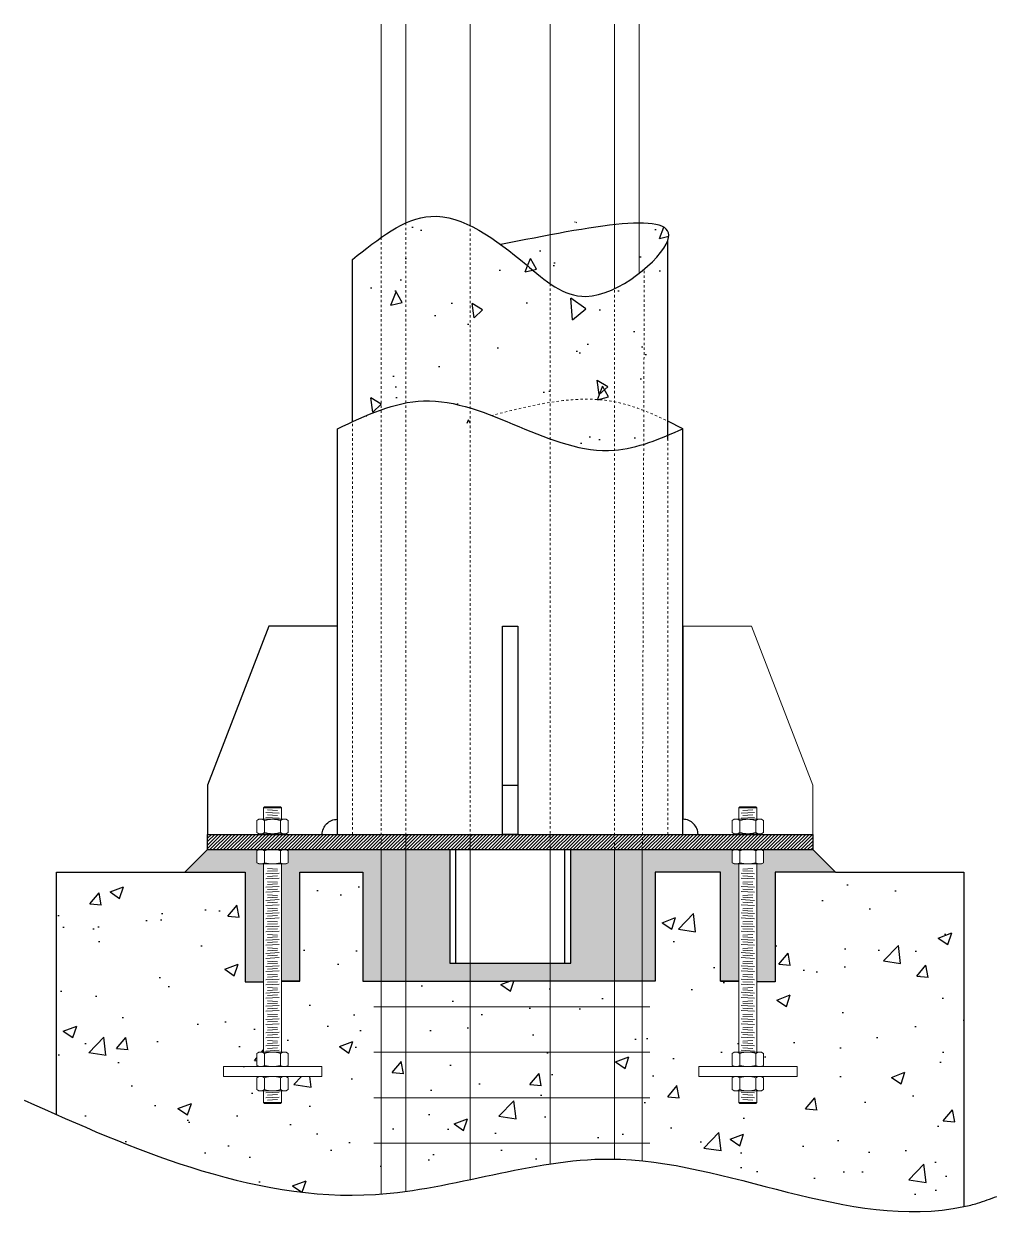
# Model space of a CAD drawing. Header units: millimetres. Extents: x -6949 to 83354, y -55091 to 16861.
# Drawn here: x 17948 to 19234, y -55091 to -53495 of the extents above; entities that cross this region are included whole.
import ezdxf

# ---------------------------------------------------------------- set-up
doc = ezdxf.new("R2010")
doc.units = ezdxf.units.MM
doc.linetypes.add('Tratto', pattern=[6.35, 3.175, -3.175])
for name, color, linetype, lineweight in [('armatura', 1, 'Continuous', 15), ('bulloni', 5, 'Continuous', 18), ('S-FSTN', 7, 'Continuous', 18), ('S20', 7, 'Continuous', 25), ('tratteggio', 7, 'Tratto', 15)]:
    doc.layers.add(name, color=color, linetype=linetype, lineweight=lineweight)
pattern_1 = [(97.99999999999994, (1061.068576704325, -541.2806401287671), (133.7503869756615, 124.7242640742402), [19.04999999999999, -209.5499999999999]), (42.99999999999996, (1061.068576704325, -541.2806401287671), (-165.5653578596747, 101.6510164397211), [15.24, -167.64058417]), (148.4514447, (1072.214406969426, -530.8869852562057), (-31.81496541808689, 226.3752749455984), [16.19000879999999, -178.0902445999999]), (94.18419999999993, (1023.316819570071, -507.2888053257338), (212.6308214575585, 173.3191781519976), [28.575, -314.325]), (144.63555761, (1041.03602095072, -492.8455371120654), (-25.01907201273977, 341.9860465484119), [24.28502314, -267.1356081599999]), (39.18415117000003, (1023.316819570071, -507.2888053257338), (-25.01907199466581, 341.9860465502691), [22.85996706999999, -251.4597319199999]), (68.99999999999997, (1049.750676255149, -496.9108854593651), (177.4476824217981, 44.24267626722601), [19.05, -209.55]), (14.00000000000003, (1049.750676255149, -496.9108854593651), (-95.52470523653865, 169.1736630259935), [15.24, -167.64]), (119.451445, (1064.537983157737, -493.2239958088903), (81.92297625256279, 213.4163396781142), [16.1900088, -178.0899376]), (85.49999999999996, (1061.068576704325, -541.2806401287671), (-60.76996064075318, 58.87364395551975), [0, -165.608, 0, -170.18, 0, -168.275]), (55.5, (1061.068576704325, -541.2806401287671), (-29.73759449722127, 116.6905752081068), [0, -97.02799999999995, 0, -161.7979999999999, 0, -64.13499999999996]), (15.49999999999994, (1023.167680898943, -583.3738493334531), (94.98510361520712, 96.93017124016839), [0, -63.5, 0, -198.12, 0, -262.89]), (5.499999999999949, (1006.171763497434, -602.2497279005765), (80.2222037187988, 127.0950780119338), [0, -82.55, 0, -131.572, 0, -186.69])]

# ---------------------------------------------------------------- blocks, each defined once
blk = doc.blocks.new('*U86')
at = {"layer": 'bulloni'}
for p, q in [((-8.66666666666788, -0.2768377885586233), (8.66666666666788, 0.6926261892658658)), ((-6.666666666667879, 6.943504455215589), (6.666666666667879, 6.197762933814374)), ((-6.666666666667879, 3.168356772985135), (6.666666666667879, 3.914098294386349)), ((-8.66666666666788, -6.943504455222865), (8.66666666666788, -5.974040477405651)), ((-6.666666666667879, -3.498309893679107), (6.666666666667879, -2.752568372277892))]:
    blk.add_line(p, q, dxfattribs=at)
blk = doc.blocks.new('*U87')
at = {"color": 0, "linetype": 'ByBlock', "lineweight": -2, "transparency": 16777216}
for p in [(1.393035734030114e-14, 227.5), (1.285879139104721e-14, 210), (1.178722544179328e-14, 192.5), (1.071565949253934e-14, 175), (9.644093543285407e-15, 157.5), (8.572527594031473e-15, 140), (7.500961644777539e-15, 122.5), (6.429395695523604e-15, 105), (5.357829746269671e-15, 87.5), (4.286263797015736e-15, 70), (3.214697847761802e-15, 52.5), (2.143131898507868e-15, 35), (1.071565949253934e-15, 17.5), (0, 0)]:
    blk.add_blockref('*U86', p, dxfattribs=at)
blk = doc.blocks.new('*U88')
at = {"layer": 'bulloni'}
for p, q in [((-8.66666666666788, -0.2768377885586233), (8.66666666666788, 0.6926261892658658)), ((-6.666666666667879, 6.943504455215589), (6.666666666667879, 6.197762933814374)), ((-6.666666666667879, 3.168356772985135), (6.666666666667879, 3.914098294386349)), ((-8.66666666666788, -6.943504455222865), (8.66666666666788, -5.974040477405651)), ((-6.666666666667879, -3.498309893679107), (6.666666666667879, -2.752568372277892))]:
    blk.add_line(p, q, dxfattribs=at)
blk = doc.blocks.new('*U89')
at = {"color": 0, "linetype": 'ByBlock', "lineweight": -2, "transparency": 16777216}
for p in [(1.393035734030114e-14, 227.5), (1.285879139104721e-14, 210), (1.178722544179328e-14, 192.5), (1.071565949253934e-14, 175), (9.644093543285407e-15, 157.5), (8.572527594031473e-15, 140), (7.500961644777539e-15, 122.5), (6.429395695523604e-15, 105), (5.357829746269671e-15, 87.5), (4.286263797015736e-15, 70), (3.214697847761802e-15, 52.5), (2.143131898507868e-15, 35), (1.071565949253934e-15, 17.5), (0, 0)]:
    blk.add_blockref('*U88', p, dxfattribs=at)

msp = doc.modelspace()

# ---------------------------------------------------------------- hatches: boundary and pattern name
h = msp.add_hatch()
h.set_pattern_fill('AR-CONC', color=256, angle=47.99999999999998)
h.set_pattern_definition(pattern_1)
edge = h.paths.add_edge_path()
edge.add_spline(control_points=[(18798.6770194676, -54011.88682959756), (18812.27540728696, -54017.55201643003), (18837.39630375212, -54037.090751852), (18640.33591867494, -54092.36205483337), (18524.66333055448, -53956.11595773498), (18400.71659499173, -54012.41965447947), (18361.67701946302, -54030.15366265341)], knot_values=[0, 0, 0, 0, 45.40762748929205, 140.6166082208578, 401.1580139626918, 520.9526918642199, 520.9526918642199, 520.9526918642199, 520.9526918642199], degree=3, periodic=0)
edge.add_spline(control_points=[(18559.99421799148, -54014.16745509786), (18599.36394103247, -54000.8021792412), (18661.15880170844, -53979.82399357812), (18774.63913148118, -54001.87247140228), (18798.6770194676, -54011.88682959756)], knot_values=[520.9526918642199, 520.9526918642199, 520.9526918642199, 520.9526918642199, 661.8701943812187, 742.137317059071, 742.137317059071, 742.137317059071, 742.137317059071], degree=3, periodic=0)
edge.add_line((18798.67701946761, -54011.88682959756), (18798.67701946761, -53781.29367095607))
edge.add_spline(control_points=[(18798.67701946759, -53781.2936709561), (18789.71076788566, -53806.2158831767), (18695.62074202878, -53887.1330558695), (18598.80475212722, -53800.66490335534), (18490.61844699136, -53718.93046786128), (18415.7565201027, -53779.09804806477), (18381.67701946302, -53806.48822052297)], knot_values=[0, 3.080913302255794e-11, 3.080913302255794e-11, 3.080913302255794e-11, 131.2395490403192, 220.7361039430126, 362.0852820981834, 480.2025657033868, 480.2025657033868, 480.2025657033868, 480.2025657033868], degree=3, periodic=0)
edge.add_line((18381.67701946302, -53806.48822052297), (18381.67701946302, -54021.14329485265))
h = msp.add_hatch()
h.set_pattern_fill('AR-CONC', color=256, angle=47.99999999999998)
h.set_pattern_definition(pattern_1)
edge = h.paths.add_edge_path()
edge.add_spline(control_points=[(18642.86441700695, -53838.31500327095), (18657.65173401175, -53848.46738693368), (18683.69666777968, -53860.5027442767), (18715.37625080373, -53851.0670565443), (18728.11441700809, -53845.0429758164)], knot_values=[296.9434305998917, 296.9434305998917, 296.9434305998917, 296.9434305998917, 348.9630166630676, 385.4239193755223, 385.4239193755223, 385.4239193755223, 385.4239193755223], degree=3, periodic=0)
edge.add_line((18728.1144170081, -53845.0429758164), (18728.1144170081, -53760.40866456424))
edge.add_spline(control_points=[(18728.1144170081, -53760.40866456424), (18703.43049643196, -53763.09060464299), (18674.08663681983, -53768.07272895121), (18642.86441700695, -53773.98202730135)], knot_values=[599.1185761200575, 599.1185761200575, 599.1185761200575, 599.1185761200575, 659.9619776189729, 659.9619776189729, 659.9619776189729, 659.9619776189729], degree=3, periodic=0)
edge.add_line((18642.86441700695, -53773.98202730135), (18642.86441700695, -53838.31500327095))
edge = h.paths.add_edge_path()
edge.add_spline(control_points=[(18728.1144170081, -53845.0429758164), (18739.52781606773, -53839.64539847192), (18750.68727848676, -53832.53313624854), (18760.67701946761, -53824.79246265532)], knot_values=[385.4239193755223, 385.4239193755223, 385.4239193755223, 385.4239193755223, 418.0928943327697, 418.0928943327697, 418.0928943327697, 418.0928943327697], degree=3, periodic=0)
edge.add_line((18760.67701946761, -53824.79246265532), (18760.67701946761, -53758.28476905022))
edge.add_spline(control_points=[(18760.67701946755, -53758.28476905022), (18751.1558999153, -53758.33471434521), (18740.19306097639, -53759.09630418553), (18728.1144170081, -53760.40866456425)], knot_values=[569.3459238277056, 569.3459238277056, 569.3459238277056, 569.3459238277056, 599.1185761200575, 599.1185761200575, 599.1185761200575, 599.1185761200575], degree=3, periodic=0)
edge.add_line((18728.1144170081, -53760.40866456425), (18728.1144170081, -53845.0429758164))
edge = h.paths.add_edge_path()
edge.add_spline(control_points=[(18760.67701946761, -53824.79246265531), (18779.66933649652, -53810.07603235132), (18815.6243675485, -53768.70632216014), (18789.1845424674, -53758.13522606446), (18760.67701946755, -53758.28476905022)], knot_values=[418.0928943327697, 418.0928943327697, 418.0928943327697, 418.0928943327697, 480.2025657033868, 569.3459238277056, 569.3459238277056, 569.3459238277056, 569.3459238277056], degree=3, periodic=0)
edge.add_line((18760.67701946761, -53758.28476905022), (18760.67701946761, -53824.79246265531))
edge = h.paths.add_edge_path()
edge.add_spline(control_points=[(18642.86441700695, -53773.98202730135), (18621.78050080365, -53777.97249152782), (18599.84003229807, -53782.38575701462), (18577.89956379249, -53786.79902250142)], knot_values=[659.9619776189729, 659.9619776189729, 659.9619776189729, 659.9619776189729, 701.0486519943026, 701.0486519943026, 701.0486519943026, 701.0486519943026], degree=3, periodic=0)
edge.add_spline(control_points=[(18381.67701946302, -53806.48822052297), (18415.7565201027, -53779.09804806477), (18490.61844699136, -53718.93046786128), (18582.67752218553, -53788.48082854373), (18632.211048525, -53831.00082422859), (18642.86441700695, -53838.31500327095)], knot_values=[0, 0, 0, 0, 118.1172836052034, 259.4664617603742, 296.9434305998917, 296.9434305998917, 296.9434305998917, 296.9434305998917], degree=3, periodic=0)
edge.add_line((18642.86441700695, -53838.31500327095), (18642.86441700695, -53773.98202730135))
h = msp.add_hatch()
h.set_pattern_fill('ANSI31', color=256, angle=-1.272221872585407e-14)
h.set_pattern_definition([(44.99999999999999, (1061.068576704325, -541.2806401287671), (-2.245064030267288, 2.245064030267289), [])])
h.paths.add_polyline_path([(18419.67701946302, -54566.71731586082), (18190.17701946531, -54566.71731586082), (18190.17701946531, -54586.71731586082), (18419.67701946302, -54586.71731586082)])
h.paths.add_polyline_path([(18452.23962192253, -54566.71731586082), (18419.67701946302, -54566.71731586082), (18419.67701946302, -54586.71731586082), (18452.23962192253, -54586.71731586082)])
h.paths.add_polyline_path([(18537.48962192367, -54568.89821211231), (18537.48962192367, -54566.71731586082), (18452.23962192253, -54566.71731586082), (18452.23962192253, -54586.71731586082), (18537.48962192367, -54586.71731586082)])
h.paths.add_polyline_path([(18642.86441700695, -54566.71731586082), (18537.48962192367, -54566.71731586082), (18537.48962192367, -54586.71731586082), (18642.86441700695, -54586.71731586082)])
h.paths.add_polyline_path([(18728.1144170081, -54566.71731586082), (18642.86441700695, -54566.71731586082), (18642.86441700695, -54586.71731586082), (18728.1144170081, -54586.71731586082)])
h.paths.add_polyline_path([(18764.96711745921, -54566.71731586082), (18728.1144170081, -54566.71731586082), (18728.1144170081, -54586.71731586082), (18764.89878798887, -54586.71731586082)])
h.paths.add_polyline_path([(18990.17701946531, -54566.71731586082), (18764.96711745921, -54566.71731586082), (18764.89878798887, -54586.71731586082), (18990.17701946531, -54586.71731586082)])
h = msp.add_hatch()
h.set_pattern_fill('AR-SAND', color=256, scale=0.18, angle=47.99999999999998)
h.set_pattern_definition([(85.49999999999996, (1061.068576704325, -541.2806401287671), (-6.739401851175422, 5.680634876497987), [0, -6.94944, 0, -7.772399999999999, 0, -7.429499999999999]), (55.5, (1061.068576704325, -541.2806401287671), (-4.174471390340313, 14.64678928785903), [0, -3.749039999999999, 0, -6.263639999999997, 0, -2.400299999999999]), (15.49999999999994, (1057.305680591628, -545.4597596435342), (9.50776502342005, 10.59810392146398), [0, -2.286, 0, -8.2296, 0, -10.7442]), (5.499999999999949, (1057.305680591628, -545.4597596435342), (6.214503942112131, 12.89883347749682), [0, -1.143, 0, -5.394959999999999, 0, -6.172199999999999])])
edge = h.paths.add_edge_path()
edge.add_arc((18888.83856219821, -54596.82097660581), 8.896339254942308, 234.2621470843734, 238.4658129859892, ccw=False)
edge.add_line((18883.64240977563, -54604.04211586082), (18883.64240977563, -54588.39251586082))
edge.add_arc((18888.83856219827, -54595.61365511585), 8.896339254988126, 121.53418701449019, 125.73785291587609, ccw=False)
edge.add_line((18884.1857125224, -54588.03105384494), (18886.16035279979, -54586.71731586082))
edge.add_line((18886.16035279979, -54586.71731586082), (18764.89878798887, -54586.71731586082))
edge.add_line((18764.89878798887, -54586.71731586082), (18764.89878798887, -54616.71731586082))
edge.add_line((18764.89878798887, -54616.71731586082), (18868.42701946646, -54616.71731586082))
edge.add_line((18868.42701946646, -54616.71731586082), (18868.42701946646, -54760.71731586082))
edge.add_line((18868.42701946646, -54760.71731586082), (18892.42701946646, -54760.71731586082))
edge.add_line((18892.42701946646, -54760.71731586082), (18892.42701946646, -54605.71731586082))
edge.add_line((18892.42701946646, -54605.71731586082), (18886.16035279979, -54605.71731586082))
edge.add_line((18886.16035279979, -54605.71731586082), (18884.18571252243, -54604.40357787671))
edge = h.paths.add_edge_path()
edge.add_line((18940.42701946647, -54616.71731586082), (19020.17701946531, -54616.71731586082))
edge.add_line((19020.17701946531, -54616.71731586082), (18990.17701946531, -54586.71731586082))
edge.add_line((18990.17701946531, -54586.71731586082), (18922.69368613313, -54586.71731586082))
edge.add_line((18922.69368613313, -54586.71731586082), (18924.66832641052, -54588.03105384494))
edge.add_arc((18920.01547673465, -54595.61365511585), 8.896339254987973, 54.26214708412391, 58.465812985509785, ccw=False)
edge.add_line((18925.21162915729, -54588.39251586082), (18925.21162915729, -54604.04211586082))
edge.add_arc((18920.01547673471, -54596.82097660581), 8.896339254942315, 301.53418701401085, 305.73785291562655, ccw=False)
edge.add_line((18924.66832641049, -54604.40357787671), (18922.69368613313, -54605.71731586082))
edge.add_line((18922.69368613313, -54605.71731586082), (18916.42701946646, -54605.71731586082))
edge.add_line((18916.42701946646, -54605.71731586082), (18916.42701946646, -54761.4089687869))
edge.add_line((18916.42701946646, -54761.4089687869), (18940.42701946647, -54761.4089687869))
edge.add_line((18940.42701946647, -54761.4089687869), (18940.42701946647, -54616.71731586082))
h.paths.add_polyline_path([(18764.89878798887, -54586.71731586082), (18728.1144170081, -54586.71731586082), (18728.1144170081, -54616.71731586082), (18764.89878798887, -54616.71731586082)], flags=17)
h.paths.add_polyline_path([(18728.1144170081, -54586.71731586082), (18670.17701946531, -54586.71731586082), (18670.17701946531, -54736.71731586081), (18662.17701946531, -54736.71731586081), (18642.86441700695, -54736.71731586081), (18642.86441700695, -54760.71731586082), (18781.94606610812, -54760.71731586082), (18781.94606610812, -54616.71731586082), (18728.1144170081, -54616.71731586082)])
h.paths.add_polyline_path([(18642.86441700695, -54736.71731586082), (18537.48962192367, -54736.71731586082), (18537.48962192367, -54760.71731586082), (18590.17701946531, -54760.71731586082), (18642.86441700695, -54760.71731586082)])
h.paths.add_polyline_path([(18537.48962192367, -54736.71731586082), (18518.17701946531, -54736.71731586082), (18510.17701946531, -54736.71731586082), (18510.17701946531, -54586.71731586082), (18452.23962192253, -54586.71731586082), (18452.23962192253, -54616.71731586082), (18395.47677328211, -54616.71731586082), (18395.47677328211, -54760.71731586082), (18537.48962192367, -54760.71731586082)])
h.paths.add_polyline_path([(18452.23962192253, -54586.71731586082), (18419.67701946302, -54586.71731586082), (18419.67701946302, -54616.71731586082), (18452.23962192253, -54616.71731586082)], flags=17)
edge = h.paths.add_edge_path()
edge.add_line((18263.92701946416, -54605.71731586082), (18257.66035279749, -54605.71731586082))
edge.add_line((18257.66035279749, -54605.71731586082), (18255.68571252013, -54604.40357787671))
edge.add_arc((18260.33856219591, -54596.82097660581), 8.896339254942308, 234.2621470843734, 238.4658129859892, ccw=False)
edge.add_line((18255.14240977333, -54604.04211586082), (18255.14240977333, -54588.39251586082))
edge.add_arc((18260.33856219597, -54595.61365511585), 8.896339254986, 121.53418701447009, 125.7378529158571, ccw=False)
edge.add_line((18255.6857125201, -54588.03105384494), (18257.66035279749, -54586.71731586082))
edge.add_line((18257.66035279749, -54586.71731586082), (18190.17701946531, -54586.71731586082))
edge.add_line((18190.17701946531, -54586.71731586082), (18160.17701946531, -54616.71731586082))
edge.add_line((18160.17701946531, -54616.71731586082), (18239.92701946416, -54616.71731586082))
edge.add_line((18239.92701946416, -54616.71731586082), (18239.92701946416, -54761.4089687869))
edge.add_line((18239.92701946416, -54761.4089687869), (18263.92701946416, -54761.4089687869))
edge.add_line((18263.92701946416, -54761.4089687869), (18263.92701946416, -54605.71731586082))
edge = h.paths.add_edge_path()
edge.add_line((18311.92701946416, -54616.71731586082), (18419.67701946302, -54616.71731586082))
edge.add_line((18419.67701946302, -54616.71731586082), (18419.67701946302, -54586.71731586082))
edge.add_line((18419.67701946302, -54586.71731586082), (18294.19368613083, -54586.71731586082))
edge.add_line((18294.19368613083, -54586.71731586082), (18296.16832640822, -54588.03105384494))
edge.add_arc((18291.51547673235, -54595.61365511585), 8.89633925498607, 54.26214708414301, 58.46581298552991, ccw=False)
edge.add_line((18296.71162915499, -54588.39251586082), (18296.71162915499, -54604.04211586082))
edge.add_arc((18291.51547673241, -54596.82097660581), 8.896339254942315, 301.53418701401085, 305.73785291562655, ccw=False)
edge.add_line((18296.16832640819, -54604.40357787671), (18294.19368613083, -54605.71731586082))
edge.add_line((18294.19368613083, -54605.71731586082), (18287.92701946416, -54605.71731586082))
edge.add_line((18287.92701946416, -54605.71731586082), (18287.92701946416, -54760.71731586082))
edge.add_line((18287.92701946416, -54760.71731586082), (18311.92701946416, -54760.71731586082))
edge.add_line((18311.92701946416, -54760.71731586082), (18311.92701946416, -54616.71731586082))
at = {"true_color": 0xc7c8ca}
h = msp.add_hatch(dxfattribs=at)
h.set_pattern_fill('AR-CONC', color=9, angle=-1.272221872585407e-14)
h.set_pattern_definition([(49.99999999999999, (1061.068576704325, -541.2806401287671), (182.184668996004, -15.93908553890313), [19.05, -209.55]), (355, (1061.068576704325, -541.2806401287671), (-35.24342142496929, 191.0568452390351), [15.24, -167.64058417]), (100.4514447, (1076.250583704328, -542.6088936287706), (146.9412470903533, 175.1177519121951), [16.19000879999999, -178.0902445999999]), (46.18419999999998, (1061.068576704325, -490.4806401287642), (271.0790408921299, -42.04232793272721), [28.575, -314.3249999999999]), (96.63555760999994, (1083.658476704324, -493.9841401287704), (237.4041340515031, 247.4261245977214), [24.28502314, -267.13560816]), (351.18415117, (1061.068576704325, -490.4806401287642), (237.4041340649771, 247.4261245855326), [22.85996707, -251.45973192]), (21, (1086.468576704327, -503.1806401287613), (151.6143912691325, -102.2651981870876), [19.05, -209.55]), (326.0000000000001, (1086.468576704327, -503.1806401287613), (61.80202834764712, 184.1879661223193), [15.24, -167.64]), (71.45144499999996, (1099.103109304328, -511.7027400287625), (213.4164192787162, 81.92276888590519), [16.1900088, -178.0899376]), (37.50000000000001, (1061.068576704325, -541.2806401287671), (3.088603250591837, 84.55503887315311), [0, -165.608, 0, -170.18, 0, -168.275]), (7.499999999999979, (1061.068576704325, -541.2806401287671), (66.81966251030576, 100.1805748181195), [0, -97.02799999999998, 0, -161.798, 0, -64.13499999999999]), (327.5, (1004.426576704325, -541.2806401287671), (135.5905951668714, -5.728743992673476), [0, -63.5, 0, -198.12, 0, -262.89]), (317.4999999999999, (979.0265767043238, -541.2806401287671), (148.129181386018, 25.42649103333299), [0, -82.55, 0, -131.572, 0, -186.69])])
edge = h.paths.add_edge_path()
edge.add_spline(control_points=[(17990.17701946531, -54937.13374414109), (18048.2251021526, -54962.80315041037), (18182.61597572025, -55019.33750827902), (18435.50244613719, -55068.37207757366), (18772.58446508207, -54934.03401344031), (19036.21431750653, -55090.9276628786), (19190.17701946525, -55058.78121872996)], knot_values=[46.77983066831016, 46.77983066831016, 46.77983066831016, 46.77983066831016, 237.4433087311466, 484.5036285895183, 797.2772541912095, 1270.197134331252, 1270.197134331252, 1270.197134331252, 1270.197134331307], degree=3, periodic=0)
edge.add_line((19190.17701946531, -55058.78121872994), (19190.17701946531, -54616.71731586082))
edge.add_line((19190.17701946531, -54616.71731586082), (19020.17701946531, -54616.71731586082))
edge.add_line((19020.17701946531, -54616.71731586082), (18940.42701946647, -54616.71731586082))
edge.add_line((18940.42701946647, -54616.71731586082), (18940.42701946647, -54761.4089687869))
edge.add_line((18940.42701946647, -54761.4089687869), (18916.42701946646, -54761.4089687869))
edge.add_line((18916.42701946646, -54761.4089687869), (18916.42701946646, -54854.71731586082))
edge.add_line((18916.42701946646, -54854.71731586082), (18892.42701946646, -54854.71731586082))
edge.add_line((18892.42701946646, -54854.71731586082), (18892.42701946646, -54760.71731586082))
edge.add_line((18892.42701946646, -54760.71731586082), (18868.42701946646, -54760.71731586082))
edge.add_line((18868.42701946646, -54760.71731586082), (18868.42701946646, -54616.71731586082))
edge.add_line((18868.42701946646, -54616.71731586082), (18781.94606610812, -54616.71731586082))
edge.add_line((18781.94606610812, -54616.71731586082), (18781.94606610812, -54760.71731586082))
edge.add_line((18781.94606610812, -54760.71731586082), (18590.17701946531, -54760.71731586082))
edge.add_line((18590.17701946531, -54760.71731586082), (18395.47677328211, -54760.71731586082))
edge.add_line((18395.47677328211, -54760.71731586082), (18395.47677328211, -54616.71731586082))
edge.add_line((18395.47677328211, -54616.71731586082), (18311.92701946416, -54616.71731586082))
edge.add_line((18311.92701946416, -54616.71731586082), (18311.92701946416, -54760.71731586082))
edge.add_line((18311.92701946416, -54760.71731586082), (18287.92701946416, -54760.71731586082))
edge.add_line((18287.92701946416, -54760.71731586082), (18287.92701946416, -54854.71731586082))
edge.add_line((18287.92701946416, -54854.71731586082), (18263.92701946416, -54854.71731586082))
edge.add_line((18263.92701946416, -54854.71731586082), (18263.92701946416, -54761.4089687869))
edge.add_line((18263.92701946416, -54761.4089687869), (18239.92701946416, -54761.4089687869))
edge.add_line((18239.92701946416, -54761.4089687869), (18239.92701946416, -54616.71731586082))
edge.add_line((18239.92701946416, -54616.71731586082), (18160.17701946531, -54616.71731586082))
edge.add_line((18160.17701946531, -54616.71731586082), (17990.17701946531, -54616.71731586082))
edge.add_line((17990.17701946531, -54616.71731586082), (17990.17701946531, -54937.13374414109))
edge = h.paths.add_edge_path(flags=16)
edge.add_line((18340.92701946416, -54873.71731586082), (18340.92701946416, -54886.71731586082))
edge.add_line((18340.92701946416, -54886.71731586082), (18294.19368613083, -54886.71731586082))
edge.add_line((18294.19368613083, -54886.71731586082), (18296.16832640822, -54888.03105384494))
edge.add_arc((18291.51547673243, -54895.61365511579), 8.896339254896501, 54.262147084304274, 58.465812985753075, ccw=False)
edge.add_line((18296.71162915499, -54888.39251586082), (18296.71162915499, -54904.04211586082))
edge.add_arc((18291.51547673218, -54896.82097660576), 8.896339255107836, 301.534187015033, 305.73785291670686, ccw=False)
edge.add_line((18296.16832640819, -54904.40357787673), (18294.19368613083, -54905.71731586082))
edge.add_line((18294.19368613083, -54905.71731586082), (18287.92701946416, -54905.71731586082))
edge.add_line((18287.92701946416, -54905.71731586082), (18287.92701946416, -54921.05838380243))
edge.add_line((18287.92701946416, -54921.05838380243), (18286.59368613083, -54922.39171713576))
edge.add_line((18286.59368613083, -54922.39171713576), (18265.26035279749, -54922.39171713576))
edge.add_line((18265.26035279749, -54922.39171713576), (18263.92701946416, -54921.05838380243))
edge.add_line((18263.92701946416, -54921.05838380243), (18263.92701946416, -54905.71731586082))
edge.add_line((18263.92701946416, -54905.71731586082), (18257.66035279749, -54905.71731586082))
edge.add_line((18257.66035279749, -54905.71731586082), (18255.68571252014, -54904.40357787672))
edge.add_arc((18260.33856219595, -54896.82097660576), 8.89633925500094, 234.2621470843285, 238.4658129860009, ccw=False)
edge.add_line((18255.14240977333, -54904.04211586082), (18255.14240977334, -54888.39251586083))
edge.add_arc((18260.33856219601, -54895.6136551158), 8.89633925496, 121.5341870148215, 125.7378529162662, ccw=False)
edge.add_line((18255.68571252011, -54888.03105384494), (18257.66035279749, -54886.71731586082))
edge.add_line((18257.66035279749, -54886.71731586082), (18210.92701946416, -54886.71731586082))
edge.add_line((18210.92701946416, -54886.71731586082), (18210.92701946416, -54873.71731586082))
edge.add_line((18210.92701946416, -54873.71731586082), (18257.66035279749, -54873.71731586082))
edge.add_line((18257.66035279749, -54873.71731586082), (18255.68571252014, -54872.40357787672))
edge.add_arc((18260.33856219595, -54864.82097660576), 8.89633925500094, 234.2621470843285, 238.4658129860009, ccw=False)
edge.add_line((18255.14240977333, -54872.04211586082), (18255.14240977334, -54856.39251586083))
edge.add_arc((18260.33856219601, -54863.6136551158), 8.89633925496, 121.5341870148215, 125.7378529162662, ccw=False)
edge.add_line((18255.68571252011, -54856.03105384494), (18257.66035279749, -54854.71731586082))
edge.add_line((18257.66035279749, -54854.71731586082), (18294.19368613083, -54854.71731586082))
edge.add_line((18294.19368613083, -54854.71731586082), (18296.16832640822, -54856.03105384494))
edge.add_arc((18291.51547673243, -54863.61365511579), 8.896339254896501, 54.262147084304274, 58.465812985753075, ccw=False)
edge.add_line((18296.71162915499, -54856.39251586082), (18296.71162915499, -54872.04211586082))
edge.add_arc((18291.51547673218, -54864.82097660576), 8.896339255107836, 301.534187015033, 305.73785291670686, ccw=False)
edge.add_line((18296.16832640819, -54872.40357787673), (18294.19368613083, -54873.71731586082))
edge.add_line((18294.19368613083, -54873.71731586082), (18340.92701946416, -54873.71731586082))
edge = h.paths.add_edge_path(flags=0)
edge.add_line((18286.31932430957, -54888.39251586082), (18286.31932430957, -54904.04211586082))
edge.add_arc((18275.92701946415, -54872.64475884078), 33.07255702004375, 251.6858187882628, 288.31418121178297, ccw=False)
edge.add_line((18265.53471461875, -54904.04211586082), (18265.53471461875, -54888.39251586083))
edge.add_arc((18275.92701946417, -54919.78987288088), 33.07255702005756, 71.68581878825881, 108.3141812117751, ccw=False)
edge = h.paths.add_edge_path(flags=16)
edge.add_line((18839.42701946646, -54873.71731586082), (18886.16035279979, -54873.71731586082))
edge.add_line((18886.16035279979, -54873.71731586082), (18884.18571252243, -54872.40357787672))
edge.add_arc((18888.83856219831, -54864.82097660581), 8.896339255001786, 234.2621470838409, 238.4658129854545, ccw=False)
edge.add_line((18883.64240977563, -54872.04211586082), (18883.64240977564, -54856.39251586083))
edge.add_arc((18888.83856219837, -54863.61365511581), 8.89633925500203, 121.5341870151764, 125.7378529165621, ccw=False)
edge.add_line((18884.1857125224, -54856.03105384494), (18886.16035279979, -54854.71731586082))
edge.add_line((18886.16035279979, -54854.71731586082), (18922.69368613313, -54854.71731586082))
edge.add_line((18922.69368613313, -54854.71731586082), (18924.66832641052, -54856.03105384494))
edge.add_arc((18920.01547673465, -54863.61365511586), 8.896339254996077, 54.26214708413232, 58.46581298551439, ccw=False)
edge.add_line((18925.21162915729, -54856.39251586082), (18925.21162915729, -54872.04211586082))
edge.add_arc((18920.01547673471, -54864.82097660581), 8.896339254942315, 301.53418701401085, 305.73785291562655, ccw=False)
edge.add_line((18924.66832641049, -54872.40357787671), (18922.69368613313, -54873.71731586082))
edge.add_line((18922.69368613313, -54873.71731586082), (18969.42701946646, -54873.71731586082))
edge.add_line((18969.42701946646, -54873.71731586082), (18969.42701946646, -54886.71731586082))
edge.add_line((18969.42701946646, -54886.71731586082), (18922.69368613313, -54886.71731586082))
edge.add_line((18922.69368613313, -54886.71731586082), (18924.66832641052, -54888.03105384494))
edge.add_arc((18920.01547673465, -54895.61365511586), 8.896339254996077, 54.26214708413232, 58.46581298551439, ccw=False)
edge.add_line((18925.21162915729, -54888.39251586082), (18925.21162915729, -54904.04211586082))
edge.add_arc((18920.01547673471, -54896.82097660581), 8.896339254942315, 301.53418701401085, 305.73785291562655, ccw=False)
edge.add_line((18924.66832641049, -54904.40357787671), (18922.69368613313, -54905.71731586082))
edge.add_line((18922.69368613313, -54905.71731586082), (18916.42701946646, -54905.71731586082))
edge.add_line((18916.42701946646, -54905.71731586082), (18916.42701946646, -54921.05838380243))
edge.add_line((18916.42701946646, -54921.05838380243), (18915.09368613313, -54922.39171713576))
edge.add_line((18915.09368613313, -54922.39171713576), (18893.76035279979, -54922.39171713576))
edge.add_line((18893.76035279979, -54922.39171713576), (18892.42701946646, -54921.05838380243))
edge.add_line((18892.42701946646, -54921.05838380243), (18892.42701946646, -54905.71731586082))
edge.add_line((18892.42701946646, -54905.71731586082), (18886.16035279979, -54905.71731586082))
edge.add_line((18886.16035279979, -54905.71731586082), (18884.18571252243, -54904.40357787672))
edge.add_arc((18888.83856219831, -54896.82097660581), 8.896339255001786, 234.2621470838409, 238.4658129854545, ccw=False)
edge.add_line((18883.64240977563, -54904.04211586082), (18883.64240977564, -54888.39251586083))
edge.add_arc((18888.83856219837, -54895.61365511581), 8.89633925500203, 121.5341870151764, 125.7378529165621, ccw=False)
edge.add_line((18884.1857125224, -54888.03105384494), (18886.16035279979, -54886.71731586082))
edge.add_line((18886.16035279979, -54886.71731586082), (18839.42701946646, -54886.71731586082))
edge.add_line((18839.42701946646, -54886.71731586082), (18839.42701946646, -54873.71731586082))
edge = h.paths.add_edge_path(flags=0)
edge.add_line((18914.81932431187, -54888.39251586082), (18914.81932431187, -54904.04211586082))
edge.add_arc((18904.42701946645, -54872.64475884078), 33.07255702004375, 251.6858187882628, 288.31418121178297, ccw=False)
edge.add_line((18894.03471462105, -54904.04211586082), (18894.03471462104, -54888.39251586083))
edge.add_arc((18904.42701946647, -54919.78987288088), 33.07255702005756, 71.68581878825881, 108.3141812117751, ccw=False)

# ---------------------------------------------------------------- linework, layer by layer
for points in [[(18798.67701946761, -54044.53395911302), (18798.67701946761, -53781.29367095607)], [(18381.67701946302, -54021.14299815083), (18381.67701946302, -53806.48822052297)], [(18361.67701946302, -54566.71731586082), (18361.67701946302, -54030.15366265341)], [(18818.67701946761, -54030.15366265342), (18798.67701946761, -54020.27482590443)], [(18818.67701946761, -54566.71731586082), (18818.67701946761, -54030.15366265342)], [(18818.61375572923, -54291.2078277879), (18818.61375572949, -54546.71731586082)], [(18580.17701946533, -54501.76476842297), (18600.17701946531, -54501.76476842297)], [(18190.17701946531, -54586.71731586082), (18190.17701946531, -54566.71731586082), (18990.17701946531, -54566.71731586082), (18990.17701946531, -54586.71731586082)], [(18838.61375572946, -54566.71731586082), (18990.17701946531, -54566.71731586082)], [(18190.17701946531, -54586.71731586082), (18990.17701946531, -54586.71731586082)], [(18510.17701946531, -54586.71731586082), (18510.17701946531, -54736.71731586082), (18518.17701946531, -54736.71731586082), (18518.17701946531, -54586.71731586082)], [(18662.17701946531, -54586.71731586082), (18662.17701946531, -54736.71731586081), (18670.17701946531, -54736.71731586081), (18670.17701946531, -54586.71731586082)], [(17990.17701946531, -54937.1337441411), (17990.17701946531, -54616.71731586082), (18160.17701946531, -54616.71731586082)], [(19020.17701946531, -54616.71731586082), (19190.17701946531, -54616.71731586082), (19190.17701946531, -55058.78121872994)], [(18518.17701946531, -54736.71731586082), (18662.17701946531, -54736.71731586082)]]:
    msp.add_lwpolyline(points)
msp.add_lwpolyline([(18361.67701946303, -54291.2078277879), (18270.93350169326, -54291.2078277879), (18190.11375572696, -54501.76476842297), (18190.11375572696, -54566.71731586081), (18341.67701946281, -54566.71731586081, -0.4160736119304802), (18361.67701946278, -54546.71731586081)], format="xyb", close=True)
msp.add_lwpolyline([(18580.17701946533, -54291.2078277879), (18600.17701946531, -54291.2078277879), (18600.17701946531, -54566.71731586082), (18580.17701946533, -54566.71731586082)], close=True)
msp.add_arc((18818.67701946761, -54566.65405212267), 19.93683663661687, 359.8181882441355, 90.1818117557701)
for points in [[(18381.67701946302, -53806.48822052297), (18485.07157575345, -53749.38079179625), (18611.18994066812, -53813.2067128346), (18690.22411601461, -53855.19757453987), (18798.67701946761, -53781.29367095607), (18577.89956379249, -53786.79902250142)], [(18361.67701946302, -54030.15366265341), (18475.67739098013, -53993.34768287442), (18727.87083580579, -54058.77161192868), (18818.67701946761, -54030.15366265342)], [(17947.50920113752, -54918.11383901929), (18167.78708981955, -55006.75342734743), (18412.20766541181, -55042.77264271464), (18721.45291343503, -54995.92483116398), (19190.17701946531, -55058.78121872994), (19208.12380831683, -55054.32677348593), (19233.69428853894, -55045.37448402034)]]:
    msp.add_spline(points, degree=3)
at = {"layer": 'armatura'}
for points in [[(18419.67701946302, -53777.27547143337), (18419.67701946302, -53495.19954122)], [(18452.23962192253, -53758.18612257585), (18452.23962192253, -53495.19954122)], [(18452.23962192253, -53758.18612257585), (18452.23962192253, -53495.19954122)], [(18537.48962192367, -53761.65188299521), (18537.48962192367, -53495.19954122)], [(18642.86441700695, -53838.31500327094), (18642.86441700695, -53495.19954122)], [(18642.86441700695, -53838.31500327094), (18642.86441700695, -53495.19954122)], [(18728.1144170081, -53845.0429758164), (18728.1144170081, -53495.19954122)], [(18728.1144170081, -53845.0429758164), (18728.1144170081, -53495.19954122)], [(18760.67701946761, -53824.79246265533), (18760.67701946761, -53495.19954122)], [(18452.23962192253, -55038.71352775909), (18452.23962192253, -54567.6279670033)], [(18537.48962192367, -54568.89821211231), (18537.48962192367, -55023.08332585843)], [(18419.67701946302, -54586.71731586082), (18419.67701946302, -55042.24480818011)], [(18642.86441700695, -54586.71731586082), (18642.86441700695, -55002.36949691364)], [(18728.1144170081, -54996.00533507219), (18728.1144170081, -54586.71731586082)], [(18764.89878798887, -54586.71731586082), (18764.89878798887, -54998.32452932528)], [(18409.67701946302, -54794.82857319157), (18774.89878798887, -54794.82857319157)], [(18409.67701946302, -54854.82857319157), (18774.89878798887, -54854.82857319157)], [(18409.67701946302, -54914.82857319157), (18774.89878798887, -54914.82857319157)], [(18409.67701946302, -54974.82857319157), (18774.89878798887, -54974.82857319157)]]:
    msp.add_lwpolyline(points, dxfattribs=at)
at = {"layer": 'armatura', "linetype": 'Tratto'}
for points in [[(18452.23962192253, -54586.71731586082), (18452.23962192253, -53758.18612257585)], [(18537.48962192367, -53759.45636768486), (18537.48962192367, -54586.71731586082)], [(18419.67701946302, -53777.27547143337), (18419.67701946302, -54586.71731586082)], [(18767.51413724921, -53821.20596401623), (18764.89878798887, -54586.71731586082)], [(18642.86441700695, -53838.31500327094), (18642.86441700695, -54586.71731586082)], [(18728.1144170081, -54586.71731586082), (18728.1144170081, -53845.0429758164)]]:
    msp.add_lwpolyline(points, dxfattribs=at)
at = {"layer": 'bulloni'}
for p, q in [((18265.2603527975, -54530.04291458587), (18263.92701946416, -54531.37624791921)), ((18263.92701946416, -54531.37624791921), (18263.92701946416, -54546.71731586082)), ((18287.92701946416, -54531.37624791921), (18263.92701946416, -54531.37624791921)), ((18286.59368613083, -54530.04291458587), (18265.2603527975, -54530.04291458587)), ((18267.2603527975, -54537.4846847203), (18284.59368613083, -54538.45414869812)), ((18269.2603527975, -54534.26321261517), (18282.59368613083, -54535.00895413657)), ((18269.2603527975, -54540.92987928184), (18282.59368613083, -54541.67562080323)), ((18287.92701946416, -54531.37624791921), (18286.59368613083, -54530.04291458587)), ((18287.92701946416, -54531.37624791921), (18287.92701946416, -54546.71731586082)), ((18892.42701946646, -54531.37624791921), (18893.76035279979, -54530.04291458587)), ((18892.42701946646, -54531.37624791921), (18892.42701946646, -54546.71731586082)), ((18892.42701946646, -54531.37624791921), (18916.42701946646, -54531.37624791921)), ((18893.76035279979, -54530.04291458587), (18915.09368613313, -54530.04291458587)), ((18913.09368613313, -54537.4846847203), (18895.76035279979, -54538.45414869812)), ((18911.09368613313, -54534.26321261517), (18897.76035279979, -54535.00895413657)), ((18911.09368613313, -54540.92987928184), (18897.76035279979, -54541.67562080323)), ((18915.09368613313, -54530.04291458587), (18916.42701946646, -54531.37624791921)), ((18916.42701946646, -54531.37624791921), (18916.42701946646, -54546.71731586082)), ((18257.66035279749, -54546.71731586082), (18255.14240977334, -54548.39251586082)), ((18255.14240977334, -54564.04211586081), (18255.14240977334, -54548.39251586082)), ((18294.19368613083, -54546.71731586082), (18257.66035279749, -54546.71731586082)), ((18265.53471461876, -54548.39251586082), (18265.53471461876, -54564.04211586081)), ((18267.2603527975, -54544.15135138696), (18284.59368613083, -54545.12081536477)), ((18286.31932430957, -54564.04211586081), (18286.31932430957, -54548.39251586082)), ((18294.19368613083, -54546.71731586082), (18296.71162915499, -54548.39251586082)), ((18296.71162915499, -54564.04211586081), (18296.71162915499, -54548.39251586082)), ((18886.16035279979, -54546.71731586082), (18883.64240977562, -54548.39251586082)), ((18883.64240977562, -54564.04211586081), (18883.64240977562, -54548.39251586082)), ((18886.16035279979, -54546.71731586082), (18922.69368613312, -54546.71731586082)), ((18894.03471462104, -54564.04211586081), (18894.03471462104, -54548.39251586082)), ((18913.09368613313, -54544.15135138696), (18895.76035279979, -54545.12081536477)), ((18914.81932431187, -54548.39251586082), (18914.81932431187, -54564.04211586081)), ((18922.69368613312, -54546.71731586082), (18925.21162915729, -54548.39251586082)), ((18925.21162915729, -54564.04211586081), (18925.21162915729, -54548.39251586082)), ((18257.66035279749, -54565.71731586082), (18255.14240977334, -54564.04211586081)), ((18294.19368613083, -54565.71731586082), (18257.66035279749, -54565.71731586082)), ((18287.92701946416, -54566.71731586082), (18263.92701946416, -54566.71731586082)), ((18294.19368613083, -54565.71731586082), (18296.71162915499, -54564.04211586081)), ((18886.16035279979, -54565.71731586082), (18883.64240977562, -54564.04211586081)), ((18886.16035279979, -54565.71731586082), (18922.69368613312, -54565.71731586082)), ((18892.42701946646, -54566.71731586082), (18916.42701946646, -54566.71731586082)), ((18922.69368613312, -54565.71731586082), (18925.21162915729, -54564.04211586081)), ((18257.66035279749, -54586.71731586082), (18255.14240977333, -54588.39251586082)), ((18255.14240977333, -54588.39251586082), (18255.14240977333, -54604.04211586082)), ((18257.66035279749, -54586.71731586082), (18294.19368613083, -54586.71731586082)), ((18265.53471461875, -54588.39251586082), (18265.53471461875, -54604.04211586082)), ((18286.31932430957, -54604.04211586082), (18286.31932430957, -54588.39251586082)), ((18294.19368613083, -54586.71731586082), (18296.71162915499, -54588.39251586082)), ((18296.71162915499, -54588.39251586082), (18296.71162915499, -54604.04211586082)), ((18886.16035279979, -54586.71731586082), (18883.64240977563, -54588.39251586082)), ((18883.64240977563, -54588.39251586082), (18883.64240977563, -54604.04211586082)), ((18886.16035279979, -54586.71731586082), (18922.69368613313, -54586.71731586082)), ((18894.03471462105, -54588.39251586082), (18894.03471462105, -54604.04211586082)), ((18914.81932431187, -54604.04211586082), (18914.81932431187, -54588.39251586082)), ((18922.69368613313, -54586.71731586082), (18925.21162915729, -54588.39251586082)), ((18925.21162915729, -54588.39251586082), (18925.21162915729, -54604.04211586082)), ((18257.66035279749, -54605.71731586082), (18255.14240977333, -54604.04211586082)), ((18257.66035279749, -54605.71731586082), (18294.19368613083, -54605.71731586082)), ((18263.92701946416, -54605.71731586082), (18263.92701946416, -54854.71731586082)), ((18287.92701946416, -54854.71731586082), (18287.92701946416, -54605.71731586081)), ((18294.19368613083, -54605.71731586082), (18296.71162915499, -54604.04211586082)), ((18886.16035279979, -54605.71731586082), (18883.64240977563, -54604.04211586082)), ((18886.16035279979, -54605.71731586082), (18922.69368613313, -54605.71731586082)), ((18892.42701946646, -54854.71731586082), (18892.42701946646, -54605.71731586082)), ((18916.42701946646, -54605.71731586082), (18916.42701946646, -54854.71731586082)), ((18922.69368613313, -54605.71731586082), (18925.21162915729, -54604.04211586082)), ((18257.66035279749, -54854.71731586082), (18255.14240977333, -54856.39251586082)), ((18255.14240977333, -54856.39251586082), (18255.14240977333, -54872.04211586082)), ((18294.19368613083, -54854.71731586082), (18257.66035279749, -54854.71731586082)), ((18265.53471461875, -54872.04211586082), (18265.53471461875, -54856.39251586082)), ((18286.31932430957, -54856.39251586082), (18286.31932430957, -54872.04211586082)), ((18294.19368613083, -54854.71731586082), (18296.71162915499, -54856.39251586082)), ((18296.71162915499, -54856.39251586082), (18296.71162915499, -54872.04211586082)), ((18886.16035279979, -54854.71731586082), (18883.64240977563, -54856.39251586082)), ((18883.64240977563, -54856.39251586082), (18883.64240977563, -54872.04211586082)), ((18886.16035279979, -54854.71731586082), (18922.69368613313, -54854.71731586082)), ((18894.03471462105, -54856.39251586082), (18894.03471462105, -54872.04211586082)), ((18914.81932431187, -54872.04211586082), (18914.81932431187, -54856.39251586082)), ((18922.69368613313, -54854.71731586082), (18925.21162915729, -54856.39251586082)), ((18925.21162915729, -54856.39251586082), (18925.21162915729, -54872.04211586082)), ((18257.66035279749, -54873.71731586082), (18255.14240977333, -54872.04211586082)), ((18294.19368613083, -54873.71731586082), (18257.66035279749, -54873.71731586082)), ((18294.19368613083, -54873.71731586082), (18296.71162915499, -54872.04211586082)), ((18886.16035279979, -54873.71731586082), (18883.64240977563, -54872.04211586082)), ((18886.16035279979, -54873.71731586082), (18922.69368613313, -54873.71731586082)), ((18922.69368613313, -54873.71731586082), (18925.21162915729, -54872.04211586082)), ((18257.66035279749, -54886.71731586082), (18255.14240977333, -54888.39251586082)), ((18255.14240977333, -54888.39251586082), (18255.14240977333, -54904.04211586082)), ((18294.19368613083, -54886.71731586082), (18257.66035279749, -54886.71731586082)), ((18265.53471461875, -54904.04211586082), (18265.53471461875, -54888.39251586082)), ((18286.31932430957, -54888.39251586082), (18286.31932430957, -54904.04211586082)), ((18294.19368613083, -54886.71731586082), (18296.71162915499, -54888.39251586082)), ((18296.71162915499, -54888.39251586082), (18296.71162915499, -54904.04211586082)), ((18886.16035279979, -54886.71731586082), (18883.64240977563, -54888.39251586082)), ((18883.64240977563, -54888.39251586082), (18883.64240977563, -54904.04211586082)), ((18886.16035279979, -54886.71731586082), (18922.69368613313, -54886.71731586082)), ((18894.03471462105, -54888.39251586082), (18894.03471462105, -54904.04211586082)), ((18914.81932431187, -54904.04211586082), (18914.81932431187, -54888.39251586082)), ((18922.69368613313, -54886.71731586082), (18925.21162915729, -54888.39251586082)), ((18925.21162915729, -54888.39251586082), (18925.21162915729, -54904.04211586082)), ((18257.66035279749, -54905.71731586082), (18255.14240977333, -54904.04211586082)), ((18294.19368613083, -54905.71731586082), (18257.66035279749, -54905.71731586082)), ((18263.92701946416, -54921.05838380243), (18263.92701946416, -54905.71731586082)), ((18267.26035279749, -54908.28328033467), (18284.59368613083, -54907.31381635685)), ((18287.92701946416, -54921.05838380243), (18287.92701946416, -54905.71731586082)), ((18294.19368613083, -54905.71731586082), (18296.71162915499, -54904.04211586082)), ((18886.16035279979, -54905.71731586082), (18883.64240977563, -54904.04211586082)), ((18886.16035279979, -54905.71731586082), (18922.69368613313, -54905.71731586082)), ((18892.42701946646, -54921.05838380243), (18892.42701946646, -54905.71731586082)), ((18913.09368613313, -54908.28328033467), (18895.76035279979, -54907.31381635685)), ((18916.42701946646, -54921.05838380243), (18916.42701946646, -54905.71731586082)), ((18922.69368613313, -54905.71731586082), (18925.21162915729, -54904.04211586082)), ((18265.26035279749, -54922.39171713576), (18263.92701946416, -54921.05838380243)), ((18287.92701946416, -54921.05838380243), (18263.92701946416, -54921.05838380243)), ((18286.59368613083, -54922.39171713576), (18265.26035279749, -54922.39171713576)), ((18267.26035279749, -54914.94994700134), (18284.59368613083, -54913.98048302352)), ((18269.26035279749, -54911.5047524398), (18282.59368613083, -54910.75901091839)), ((18269.26035279749, -54918.17141910647), (18282.59368613083, -54917.42567758507)), ((18287.92701946416, -54921.05838380243), (18286.59368613083, -54922.39171713576)), ((18892.42701946646, -54921.05838380243), (18893.76035279979, -54922.39171713576)), ((18892.42701946646, -54921.05838380243), (18916.42701946646, -54921.05838380243)), ((18893.76035279979, -54922.39171713576), (18915.09368613313, -54922.39171713576)), ((18913.09368613313, -54914.94994700134), (18895.76035279979, -54913.98048302352)), ((18911.09368613313, -54911.5047524398), (18897.76035279979, -54910.75901091839)), ((18911.09368613313, -54918.17141910647), (18897.76035279979, -54917.42567758507)), ((18915.09368613313, -54922.39171713576), (18916.42701946646, -54921.05838380243))]:
    msp.add_line(p, q, dxfattribs=at)
for points in [[(18210.92701946416, -54873.71731586082), (18340.92701946416, -54873.71731586082), (18340.92701946416, -54886.71731586082), (18210.92701946416, -54886.71731586082), (18210.92701946416, -54873.71731586082)], [(18969.42701946646, -54873.71731586082), (18839.42701946646, -54873.71731586082), (18839.42701946646, -54886.71731586082), (18969.42701946646, -54886.71731586082), (18969.42701946646, -54873.71731586082)]]:
    msp.add_lwpolyline(points, dxfattribs=at)
for centre, radius, start, end in [((18260.33856219605, -54555.61365511583), 8.896339255015786, 54.26214708365488, 125.7378529163567), ((18275.92701946416, -54579.78987288087), 33.07255702005408, 71.68581878842099, 108.3141812115654), ((18291.51547673228, -54555.61365511583), 8.896339255015416, 54.26214708365488, 125.7378529163567), ((18888.83856219833, -54555.61365511583), 8.896339255015416, 54.26214708365488, 125.7378529163567), ((18904.42701946646, -54579.78987288087), 33.07255702005408, 71.68581878842099, 108.3141812115654), ((18920.01547673458, -54555.61365511583), 8.896339255015786, 54.26214708365488, 125.7378529163567), ((18260.33856219605, -54556.8209766058), 8.896339255015786, 234.2621470836433, 305.7378529163451), ((18275.92701946416, -54532.64475884076), 33.07255702005408, 251.6858187884346, 288.3141812115654), ((18291.51547673228, -54556.8209766058), 8.896339255015416, 234.2621470836433, 305.7378529163451), ((18888.83856219833, -54556.8209766058), 8.896339255015416, 234.2621470836433, 305.7378529163451), ((18904.42701946646, -54532.64475884076), 33.07255702005408, 251.6858187884346, 288.3141812115654), ((18920.01547673458, -54556.8209766058), 8.896339255015786, 234.2621470836433, 305.7378529163451), ((18260.33856219604, -54595.61365511584), 8.896339255015416, 54.26214708365488, 125.7378529163567), ((18275.92701946416, -54619.78987288088), 33.07255702005408, 71.68581878842099, 108.3141812115654), ((18291.51547673228, -54595.61365511584), 8.896339255015786, 54.26214708365488, 125.7378529163567), ((18888.83856219834, -54595.61365511584), 8.896339255015416, 54.26214708365488, 125.7378529163567), ((18904.42701946646, -54619.78987288088), 33.07255702005408, 71.68581878842099, 108.3141812115654), ((18920.01547673458, -54595.61365511584), 8.896339255015786, 54.26214708365488, 125.7378529163567), ((18260.33856219604, -54596.8209766058), 8.896339255015416, 234.2621470836433, 305.7378529163451), ((18275.92701946416, -54572.64475884076), 33.07255702005408, 251.6858187884346, 288.3141812115654), ((18291.51547673228, -54596.8209766058), 8.896339255015786, 234.2621470836433, 305.7378529163451), ((18888.83856219834, -54596.8209766058), 8.896339255015416, 234.2621470836433, 305.7378529163451), ((18904.42701946646, -54572.64475884076), 33.07255702005408, 251.6858187884346, 288.3141812115654), ((18920.01547673458, -54596.8209766058), 8.896339255015786, 234.2621470836433, 305.7378529163451), ((18260.33856219604, -54863.61365511584), 8.896339255015786, 54.26214708365488, 125.7378529163567), ((18275.92701946416, -54887.78987288088), 33.07255702005408, 71.68581878842099, 108.3141812115654), ((18291.51547673228, -54863.61365511584), 8.896339255015416, 54.26214708365488, 125.7378529163567), ((18888.83856219834, -54863.61365511584), 8.896339255015416, 54.26214708365488, 125.7378529163567), ((18904.42701946646, -54887.78987288088), 33.07255702005408, 71.68581878842099, 108.3141812115654), ((18920.01547673458, -54863.61365511584), 8.896339255015786, 54.26214708365488, 125.7378529163567), ((18260.33856219604, -54864.8209766058), 8.896339255015786, 234.2621470836433, 305.7378529163451), ((18275.92701946416, -54840.64475884076), 33.07255702005408, 251.6858187884346, 288.3141812115654), ((18291.51547673228, -54864.8209766058), 8.896339255015416, 234.2621470836433, 305.7378529163451), ((18888.83856219834, -54864.8209766058), 8.896339255015416, 234.2621470836433, 305.7378529163451), ((18904.42701946646, -54840.64475884076), 33.07255702005408, 251.6858187884346, 288.3141812115654), ((18920.01547673458, -54864.8209766058), 8.896339255015786, 234.2621470836433, 305.7378529163451), ((18260.33856219604, -54895.61365511584), 8.896339255015786, 54.26214708365488, 125.7378529163567), ((18275.92701946416, -54919.78987288088), 33.07255702005408, 71.68581878842099, 108.3141812115654), ((18291.51547673228, -54895.61365511584), 8.896339255015416, 54.26214708365488, 125.7378529163567), ((18888.83856219834, -54895.61365511584), 8.896339255015416, 54.26214708365488, 125.7378529163567), ((18904.42701946646, -54919.78987288088), 33.07255702005408, 71.68581878842099, 108.3141812115654), ((18920.01547673458, -54895.61365511584), 8.896339255015786, 54.26214708365488, 125.7378529163567), ((18260.33856219604, -54896.8209766058), 8.896339255015786, 234.2621470836433, 305.7378529163451), ((18275.92701946416, -54872.64475884076), 33.07255702005408, 251.6858187884346, 288.3141812115654), ((18291.51547673228, -54896.8209766058), 8.896339255015416, 234.2621470836433, 305.7378529163451), ((18888.83856219834, -54896.8209766058), 8.896339255015416, 234.2621470836433, 305.7378529163451), ((18904.42701946646, -54872.64475884076), 33.07255702005408, 251.6858187884346, 288.3141812115654), ((18920.01547673458, -54896.8209766058), 8.896339255015786, 234.2621470836433, 305.7378529163451)]:
    msp.add_arc(centre, radius, start, end, dxfattribs=at)
at = {"layer": 'S-FSTN'}
msp.add_lwpolyline([(18990.17701946531, -54566.71731586082), (18990.17701946531, -54501.76476842297), (18909.357273499, -54291.2078277879), (18818.61375572923, -54291.2078277879)], dxfattribs=at)
at = {"layer": 'S20'}
for points in [[(18190.17701946531, -54586.71731586082), (18160.17701946531, -54616.71731586082), (18160.17701946531, -54616.71731586082), (18160.17701946531, -54616.71731586082), (18239.92701946416, -54616.71731586082), (18239.92701946416, -54761.4089687869), (18263.92701946416, -54761.4089687869)], [(18990.17701946531, -54586.71731586082), (19020.17701946531, -54616.71731586082), (19020.17701946531, -54616.71731586082), (19020.17701946531, -54616.71731586082), (18940.42701946647, -54616.71731586082), (18940.42701946647, -54761.4089687869), (18916.42701946646, -54761.4089687869)], [(18311.92701946416, -54760.71731586082), (18311.92701946416, -54616.71731586082), (18311.92701946416, -54616.71731586082), (18395.47677328211, -54616.71731586082), (18395.47677328211, -54760.71731586082), (18590.17701946531, -54760.71731586082), (18590.17701946531, -54760.71731586082)], [(18868.42701946646, -54760.71731586082), (18868.42701946646, -54616.71731586082), (18868.42701946646, -54616.71731586082), (18781.94606610812, -54616.71731586082), (18781.94606610812, -54760.71731586082), (18590.17701946531, -54760.71731586082), (18590.17701946531, -54760.71731586082)]]:
    msp.add_lwpolyline(points, dxfattribs=at)
for points in [[(18311.92701946417, -54760.71731586082), (18287.92701946417, -54760.71731586082)], [(18868.42701946645, -54760.71731586082), (18892.42701946645, -54760.71731586082)]]:
    msp.add_lwpolyline(points, close=True, dxfattribs=at)
at = {"layer": 'tratteggio'}
for points in [[(18381.67701946302, -54566.71731586082), (18381.67701946302, -54021.14299815083)], [(18798.67701946761, -54566.71731586082), (18798.67701946761, -54044.53395911302)]]:
    msp.add_lwpolyline(points, dxfattribs=at)
msp.add_spline([(18818.67701946761, -54030.15366265342), (18730.59668732662, -53994.97787401523), (18565.5740483018, -54012.69545947491)], degree=3, dxfattribs=at)

# ---------------------------------------------------------------- block references
msp.add_blockref('*U87', (18275.92701946416, -54846.15640041462))
at = {"xscale": -1}
msp.add_blockref('*U89', (18904.42701946646, -54846.15640041462), dxfattribs=at)

doc.saveas('drawing.dxf')
